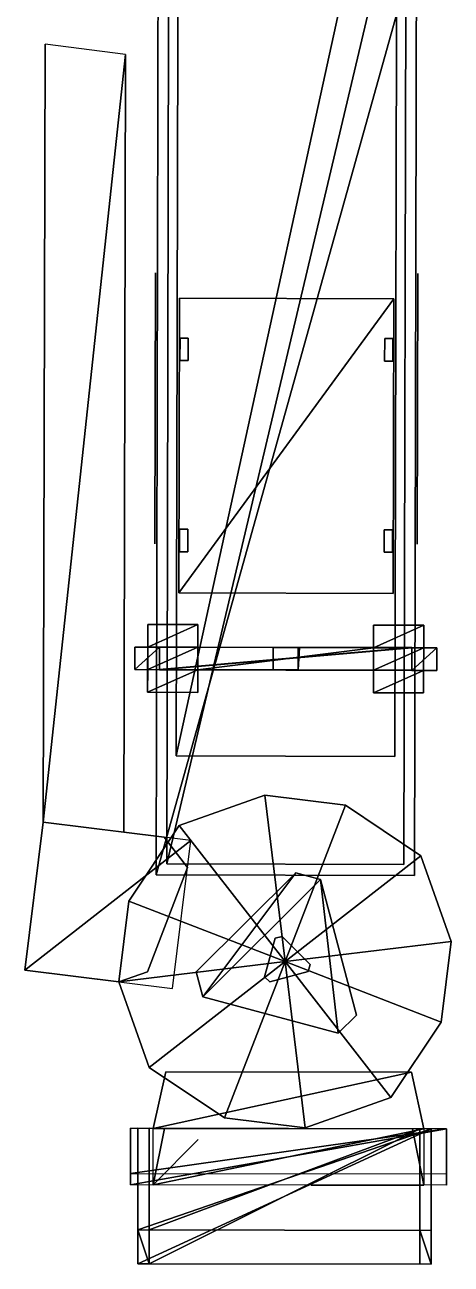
# Model space of a CAD drawing. Header units: millimetres. Extents: x -39 to 131, y -304 to 0.
# Drawn here: x -29.82 to -26.04, y -182.29 to -171.31 of the extents above; entities that cross this region are included whole.
import ezdxf

# ---------------------------------------------------------------- set-up
doc = ezdxf.new("R2010")
doc.units = ezdxf.units.MM
for name, color, linetype in [('MESH147', 7, 'Continuous'), ('MESH148', 7, 'Continuous'), ('MESH175', 7, 'Continuous'), ('MESH176', 7, 'Continuous'), ('MESH19', 7, 'Continuous'), ('MESH20', 7, 'Continuous'), ('MESH237', 7, 'Continuous'), ('MESH238', 7, 'Continuous'), ('MESH239', 7, 'Continuous'), ('MESH240', 7, 'Continuous'), ('MESH241', 7, 'Continuous'), ('MESH242', 7, 'Continuous'), ('MESH379', 7, 'Continuous'), ('MESH380', 7, 'Continuous'), ('MESH381', 7, 'Continuous'), ('MESH382', 7, 'Continuous'), ('MESH383', 7, 'Continuous'), ('MESH384', 7, 'Continuous'), ('MESH385', 7, 'Continuous'), ('MESH386', 7, 'Continuous'), ('MESH387', 7, 'Continuous'), ('MESH445', 7, 'Continuous'), ('MESH446', 7, 'Continuous'), ('MESH509', 7, 'Continuous'), ('MESH510', 7, 'Continuous'), ('MESH511', 7, 'Continuous'), ('MESH512', 7, 'Continuous'), ('MESH513', 7, 'Continuous'), ('MESH514', 7, 'Continuous'), ('MESH91', 7, 'Continuous'), ('MESH92', 7, 'Continuous'), ('MESH93', 7, 'Continuous'), ('MESH94', 7, 'Continuous'), ('MESH95', 7, 'Continuous'), ('MESH96', 7, 'Continuous'), ('TUNNEL2118', 7, 'Continuous'), ('TUNNEL3130', 7, 'Continuous')]:
    doc.layers.add(name, color=color, linetype=linetype)

msp = doc.modelspace()

# ---------------------------------------------------------------- meshes
at = {"layer": 'MESH147'}
mesh = msp.add_polyface(dxfattribs=at)
corners = [(-27.295, -179.635, 5.945), (-27.312, -179.697, 5.945), (-27.295, -179.635, 5.703), (-27.312, -179.697, 5.703), (-27.312, -179.697, 5.945), (-27.652, -179.788, 5.945), (-27.312, -179.697, 5.703), (-27.652, -179.788, 5.703), (-27.698, -179.742, 5.703), (-27.652, -179.788, 5.703), (-27.652, -179.788, 5.945), (-27.698, -179.742, 5.945), (-27.606, -179.402, 5.703), (-27.698, -179.742, 5.703), (-27.698, -179.742, 5.945), (-27.606, -179.402, 5.945), (-27.543, -179.385, 5.945), (-27.606, -179.402, 5.703), (-27.606, -179.402, 5.945), (-27.543, -179.385, 5.703), (-27.543, -179.385, 5.945), (-27.295, -179.635, 5.703), (-27.543, -179.385, 5.703), (-27.295, -179.635, 5.945)]
mesh.append_faces([[corners[k] for k in face] for face in [(0, 1, 2), (2, 1, 3), (4, 5, 6), (5, 7, 6), (8, 9, 10), (8, 10, 11), (12, 13, 14), (12, 14, 15), (16, 17, 18), (16, 19, 17), (20, 21, 22), (20, 23, 21)]])
at = {"layer": 'MESH148'}
mesh = msp.add_polyface(dxfattribs=at)
corners = [(-26.883, -180.084, 5.933), (-27.203, -178.881, 5.933), (-27.045, -180.244, 5.933), (-27.203, -178.881, 6.683), (-26.883, -180.084, 5.933), (-27.203, -178.881, 5.933), (-26.883, -180.084, 6.683), (-26.883, -180.084, 6.683), (-27.203, -178.881, 6.683), (-27.045, -180.244, 6.683), (-27.045, -180.244, 6.683), (-27.203, -178.881, 6.683), (-28.246, -179.92, 6.683), (-27.203, -178.881, 6.683), (-27.423, -178.822, 6.683), (-28.246, -179.92, 6.683), (-27.203, -178.881, 6.683), (-27.423, -178.822, 5.933), (-27.423, -178.822, 6.683), (-27.203, -178.881, 5.933), (-27.203, -178.881, 5.933), (-27.423, -178.822, 5.933), (-28.246, -179.92, 5.933), (-27.423, -178.822, 5.933), (-28.305, -179.7, 5.933), (-28.246, -179.92, 5.933), (-27.423, -178.822, 6.683), (-27.423, -178.822, 5.933), (-28.305, -179.7, 5.933), (-28.305, -179.7, 6.683), (-28.305, -179.7, 5.933), (-28.246, -179.92, 6.683), (-28.305, -179.7, 6.683), (-28.246, -179.92, 5.933), (-28.246, -179.92, 6.683), (-28.246, -179.92, 5.933), (-27.045, -180.244, 5.933), (-27.045, -180.244, 5.933), (-27.203, -178.881, 5.933), (-28.246, -179.92, 5.933), (-27.045, -180.244, 6.683), (-27.045, -180.244, 6.683), (-27.045, -180.244, 5.933), (-26.883, -180.084, 5.933), (-26.883, -180.084, 6.683), (-27.423, -178.822, 6.683), (-28.305, -179.7, 6.683), (-28.246, -179.92, 6.683)]
mesh.append_faces([[corners[k] for k in face] for face in [(0, 1, 2), (3, 4, 5), (3, 6, 4), (7, 8, 9), (10, 11, 12), (13, 14, 15), (16, 17, 18), (16, 19, 17), (20, 21, 22), (23, 24, 25), (26, 27, 28), (26, 28, 29), (30, 31, 32), (30, 33, 31), (34, 35, 36), (37, 38, 39), (40, 34, 36), (41, 42, 43), (41, 43, 44), (45, 46, 47)]])
at = {"layer": 'MESH175'}
mesh = msp.add_polyface(dxfattribs=at)
corners = [(-26.223, -182.29, 5.432), (-26.323, -181.989, 3.232), (-26.223, -181.99, 3.232), (-26.323, -182.289, 5.432), (-26.321, -181.089, 3.332), (-26.323, -181.989, 3.232), (-26.323, -182.289, 5.432), (-26.321, -181.089, 3.332), (-28.723, -181.985, 3.232), (-26.323, -181.989, 3.232), (-26.321, -181.089, 3.332), (-28.721, -181.085, 3.332), (-28.723, -181.985, 3.232), (-28.721, -181.085, 3.332), (-28.723, -182.285, 5.432), (-28.723, -181.985, 3.232), (-28.721, -181.085, 5.532), (-28.723, -182.285, 5.432), (-28.721, -181.085, 3.332), (-26.321, -181.089, 5.532), (-28.723, -182.285, 5.432), (-28.721, -181.085, 5.532), (-26.321, -181.089, 5.532), (-26.323, -182.289, 5.432), (-28.723, -182.285, 5.432), (-26.321, -181.089, 3.332), (-26.323, -182.289, 5.432), (-26.321, -181.089, 5.532), (-28.723, -182.285, 5.432), (-28.823, -181.985, 3.232), (-28.723, -181.985, 3.232), (-28.823, -182.285, 5.432), (-28.723, -182.285, 5.432)]
mesh.append_faces([[corners[k] for k in face] for face in [(0, 1, 2), (3, 1, 0), (4, 5, 6), (7, 8, 9), (10, 11, 12), (13, 14, 15), (16, 17, 18), (19, 20, 21), (22, 23, 24), (25, 26, 27), (28, 29, 30), (31, 29, 32)]])
at = {"layer": 'MESH176'}
mesh = msp.add_polyface(dxfattribs=at)
corners = [(-28.823, -182.285, 5.532), (-26.223, -182.29, 5.432), (-26.223, -182.29, 5.532), (-28.823, -182.285, 5.432), (-26.221, -181.09, 5.632), (-28.823, -182.285, 5.532), (-26.223, -182.29, 5.532), (-26.221, -181.09, 5.632), (-28.821, -181.085, 5.632), (-28.823, -182.285, 5.532), (-28.821, -181.085, 5.632), (-28.821, -181.085, 3.232), (-28.823, -182.285, 5.532), (-28.821, -181.085, 3.232), (-28.823, -181.985, 3.132), (-28.823, -182.285, 5.532), (-26.221, -181.09, 3.232), (-28.823, -181.985, 3.132), (-28.821, -181.085, 3.232), (-26.221, -181.09, 3.232), (-26.223, -181.99, 3.132), (-28.823, -181.985, 3.132), (-26.221, -181.09, 3.232), (-26.223, -182.29, 5.532), (-26.223, -181.99, 3.132), (-26.221, -181.09, 5.632), (-26.223, -182.29, 5.532), (-26.221, -181.09, 3.232), (-28.823, -181.985, 3.232), (-28.823, -181.985, 3.132), (-26.223, -181.99, 3.132), (-26.223, -181.99, 3.232)]
mesh.append_faces([[corners[k] for k in face] for face in [(0, 1, 2), (0, 3, 1), (4, 5, 6), (7, 8, 9), (10, 11, 12), (13, 14, 15), (16, 17, 18), (19, 20, 21), (22, 23, 24), (25, 26, 27), (28, 29, 30), (28, 30, 31)]])
at = {"layer": 'MESH19'}
mesh = msp.add_polyface(dxfattribs=at)
corners = [(-26.34, -173.511, 5.149), (-26.345, -175.911, 5.149), (-26.345, -175.911, 3.666), (-26.34, -173.511, 3.666)]
mesh.append_faces([[corners[k] for k in face] for face in [(0, 1, 2), (0, 2, 3)]])
at = {"layer": 'MESH20'}
mesh = msp.add_polyface(dxfattribs=at)
corners = [(-28.667, -173.506, 3.666), (-28.673, -175.906, 5.149), (-28.667, -173.506, 5.149), (-28.673, -175.906, 3.666)]
mesh.append_faces([[corners[k] for k in face] for face in [(0, 1, 2), (0, 3, 1)]])
at = {"layer": 'MESH237'}
mesh = msp.add_polyface(dxfattribs=at)
corners = [(-26.044, -179.43, 3.132), (-27.517, -179.608, 3.132), (-26.312, -178.671, 3.132), (-26.133, -180.144, 3.132), (-26.044, -179.43, 5.7), (-26.133, -180.144, 3.132), (-26.044, -179.43, 3.132), (-26.133, -180.144, 5.7), (-26.044, -179.43, 5.7), (-27.517, -179.608, 5.7), (-26.133, -180.144, 5.7), (-26.312, -178.671, 5.7), (-26.312, -178.671, 5.7), (-26.044, -179.43, 5.7), (-26.044, -179.43, 3.132), (-26.312, -178.671, 3.132), (-26.312, -178.671, 5.7), (-26.312, -178.671, 3.132), (-26.982, -178.224, 3.132), (-26.982, -178.224, 3.132), (-27.696, -178.135, 3.132), (-28.455, -178.403, 3.132), (-28.902, -179.072, 3.132), (-28.991, -179.787, 3.132), (-28.723, -180.546, 3.132), (-28.053, -180.992, 3.132), (-27.339, -181.082, 3.132), (-28.053, -180.992, 5.7), (-28.053, -180.992, 3.132), (-27.339, -181.082, 3.132), (-28.723, -180.546, 5.7), (-28.053, -180.992, 3.132), (-28.053, -180.992, 5.7), (-28.723, -180.546, 3.132), (-28.991, -179.787, 3.132), (-28.723, -180.546, 3.132), (-28.723, -180.546, 5.7), (-28.991, -179.787, 3.132), (-28.723, -180.546, 5.7), (-28.991, -179.787, 5.7), (-28.991, -179.787, 5.7), (-28.723, -180.546, 5.7), (-28.902, -179.072, 5.7), (-28.455, -178.403, 5.7), (-27.696, -178.135, 5.7), (-26.982, -178.224, 5.7), (-26.982, -178.224, 5.7), (-27.696, -178.135, 3.132), (-27.696, -178.135, 5.7), (-26.982, -178.224, 3.132), (-26.982, -178.224, 5.7), (-27.696, -178.135, 5.7), (-27.696, -178.135, 3.132), (-28.455, -178.403, 3.132), (-28.455, -178.403, 5.7), (-28.455, -178.403, 5.432), (-28.902, -179.072, 5.7), (-28.455, -178.403, 5.7), (-28.902, -179.072, 5.432), (-27.517, -179.608, 5.432), (-28.902, -179.072, 5.432), (-28.455, -178.403, 5.432), (-28.991, -179.787, 5.432), (-28.902, -179.072, 5.432), (-28.991, -179.787, 5.432), (-28.991, -179.787, 5.7), (-28.902, -179.072, 5.7), (-28.053, -180.992, 5.7), (-27.339, -181.082, 5.7), (-26.58, -180.814, 5.7), (-26.133, -180.144, 5.7), (-26.58, -180.814, 5.7), (-26.58, -180.814, 3.132), (-27.339, -181.082, 5.7), (-26.58, -180.814, 3.132), (-26.58, -180.814, 5.7), (-27.339, -181.082, 3.132), (-27.339, -181.082, 5.7), (-26.58, -180.814, 3.132), (-26.133, -180.144, 3.132)]
mesh.append_faces([[corners[k] for k in face] for face in [(0, 1, 2), (0, 3, 1), (4, 5, 6), (4, 7, 5), (8, 9, 10), (8, 11, 9), (12, 13, 14), (12, 14, 15), (16, 17, 18), (2, 1, 19), (19, 1, 20), (1, 21, 20), (1, 22, 21), (1, 23, 22), (1, 24, 23), (1, 25, 24), (26, 25, 1), (27, 28, 29), (30, 31, 32), (30, 33, 31), (34, 35, 36), (37, 38, 39), (9, 40, 41), (9, 42, 40), (9, 43, 42), (9, 44, 43), (45, 44, 9), (46, 47, 48), (46, 49, 47), (16, 18, 50), (11, 45, 9), (51, 52, 53), (51, 53, 54), (55, 56, 57), (55, 58, 56), (59, 60, 61), (59, 62, 60), (63, 64, 65), (63, 65, 66), (9, 41, 67), (68, 9, 67), (69, 9, 68), (10, 9, 69), (70, 71, 72), (73, 74, 75), (73, 76, 74), (27, 29, 77), (78, 26, 1), (3, 78, 1), (70, 72, 79)]])
at = {"layer": 'MESH238'}
mesh = msp.add_polyface(dxfattribs=at)
corners = [(-28.946, -178.462, 4.132), (-28.589, -178.507, 3.132), (-28.589, -178.507, 4.132), (-28.946, -178.462, 3.132), (-28.931, -171.571, 1.532), (-28.946, -178.462, 3.132), (-28.946, -178.462, 4.132), (-28.931, -171.571, 0.532), (-28.589, -178.507, 4.132), (-28.946, -178.462, 3.132), (-28.946, -178.462, 4.132), (-28.589, -178.507, 3.132)]
mesh.append_faces([[corners[k] for k in face] for face in [(0, 1, 2), (0, 3, 1), (4, 5, 6), (7, 5, 4), (8, 9, 10), (8, 11, 9)]])
at = {"layer": 'MESH239'}
mesh = msp.add_polyface(dxfattribs=at)
corners = [(-29.825, -179.683, 4.132), (-28.991, -179.787, 3.132), (-28.991, -179.787, 4.132), (-29.825, -179.683, 3.132), (-29.661, -178.373, 3.132), (-29.825, -179.683, 3.132), (-29.825, -179.683, 4.132), (-29.661, -178.373, 4.132), (-29.825, -179.683, 3.132), (-29.661, -178.373, 3.132), (-29.825, -179.683, 4.132), (-29.661, -178.373, 4.132), (-29.645, -171.481, 1.532), (-29.661, -178.373, 4.132), (-29.661, -178.373, 3.132), (-29.645, -171.481, 0.532), (-28.991, -179.787, 4.132), (-29.825, -179.683, 3.132), (-29.825, -179.683, 4.132), (-28.991, -179.787, 3.132)]
mesh.append_faces([[corners[k] for k in face] for face in [(0, 1, 2), (0, 3, 1), (4, 5, 6), (7, 8, 9), (7, 10, 8), (4, 6, 11), (12, 13, 14), (12, 14, 15), (16, 17, 18), (16, 19, 17)]])
at = {"layer": 'MESH240'}
mesh = msp.add_polyface(dxfattribs=at)
corners = [(-28.931, -171.571, 0.632), (-29.661, -178.373, 3.232), (-28.946, -178.462, 3.232), (-28.931, -171.571, 0.632), (-29.645, -171.481, 0.632), (-29.661, -178.373, 3.232)]
mesh.append_faces([[corners[k] for k in face] for face in [(0, 1, 2), (3, 4, 5)]])
at = {"layer": 'MESH241'}
mesh = msp.add_polyface(dxfattribs=at)
corners = [(-28.589, -178.507, 3.132), (-28.381, -178.775, 5.432), (-28.589, -178.507, 5.432), (-28.381, -178.775, 3.132), (-28.381, -178.775, 3.132), (-28.738, -179.698, 5.432), (-28.381, -178.775, 5.432), (-28.738, -179.698, 3.132), (-28.738, -179.698, 5.432), (-28.738, -179.698, 3.132), (-28.991, -179.787, 3.132), (-28.738, -179.698, 5.432), (-28.991, -179.787, 3.132), (-28.991, -179.787, 5.432)]
mesh.append_faces([[corners[k] for k in face] for face in [(0, 1, 2), (0, 3, 1), (4, 5, 6), (4, 7, 5), (8, 9, 10), (11, 12, 13)]])
at = {"layer": 'MESH242'}
mesh = msp.add_polyface(dxfattribs=at)
corners = [(-28.351, -178.537, 3.232), (-29.825, -179.683, 3.232), (-28.515, -179.846, 3.232), (-29.661, -178.373, 3.232)]
mesh.append_faces([[corners[k] for k in face] for face in [(0, 1, 2), (0, 3, 1)]])
at = {"layer": 'MESH379'}
mesh = msp.add_polyface(dxfattribs=at)
corners = [(-28.629, -176.823, 8.581), (-28.85, -177.022, 8.581), (-28.629, -177.023, 8.581), (-28.85, -176.823, 8.581), (-28.629, -176.823, 8.581), (-28.85, -176.823, 8.255), (-28.85, -176.823, 8.581), (-28.629, -176.823, 8.255), (-28.629, -176.823, 8.581), (-28.629, -177.023, 8.255), (-28.629, -176.823, 8.255), (-28.629, -177.023, 8.581), (-28.85, -177.022, 8.581), (-28.629, -177.023, 8.255), (-28.629, -177.023, 8.581), (-28.85, -177.022, 8.255), (-28.85, -176.823, 8.255), (-28.85, -177.022, 8.255), (-28.85, -177.022, 8.581), (-28.85, -176.823, 0.182), (-28.85, -177.022, 0.182), (-28.629, -176.823, 0.182), (-28.85, -177.022, 0.182), (-28.85, -176.823, 0.182), (-28.629, -177.023, 0.182), (-26.393, -176.829, 0.182), (-26.394, -177.028, 0.182), (-26.172, -176.829, 0.182), (-26.173, -177.028, 0.182), (-26.172, -176.829, 8.255), (-26.173, -177.028, 0.182), (-26.172, -176.829, 0.182), (-26.173, -177.028, 8.255), (-26.172, -176.829, 8.581), (-26.173, -177.028, 8.581), (-26.172, -176.829, 8.581), (-26.394, -177.028, 8.581), (-26.173, -177.028, 8.581), (-26.393, -176.829, 8.581), (-26.172, -176.829, 8.581), (-26.393, -176.829, 8.255), (-26.393, -176.829, 8.581), (-26.172, -176.829, 8.255), (-26.393, -176.829, 0.182), (-26.172, -176.829, 0.182), (-26.393, -176.829, 8.255), (-26.394, -177.028, 8.581), (-26.393, -176.829, 8.581), (-26.394, -177.028, 8.255), (-26.393, -176.829, 0.582), (-26.394, -177.028, 0.582), (-26.393, -176.829, 0.582), (-28.629, -177.023, 0.582), (-26.394, -177.028, 0.582), (-28.629, -176.823, 0.582), (-26.393, -176.829, 0.582), (-28.629, -176.823, 0.182), (-28.629, -176.823, 0.582), (-26.393, -176.829, 0.182), (-28.629, -177.023, 0.582), (-28.629, -176.823, 0.582), (-28.629, -177.023, 0.582), (-26.394, -177.028, 0.182), (-26.394, -177.028, 0.582), (-28.629, -177.023, 0.182), (-26.394, -177.028, 8.581), (-26.394, -177.028, 8.255), (-26.173, -177.028, 8.255), (-26.173, -177.028, 0.182), (-26.394, -177.028, 0.182), (-26.173, -177.028, 8.581), (-28.85, -177.022, 0.182), (-28.629, -177.023, 0.182), (-28.629, -176.823, 0.182), (-28.85, -176.823, 0.182), (-28.85, -176.823, 8.581)]
mesh.append_faces([[corners[k] for k in face] for face in [(0, 1, 2), (0, 3, 1), (4, 5, 6), (4, 7, 5), (8, 9, 10), (8, 11, 9), (12, 13, 14), (12, 15, 13), (16, 17, 18), (19, 17, 16), (19, 20, 17), (21, 22, 23), (21, 24, 22), (25, 24, 21), (25, 26, 24), (27, 26, 25), (27, 28, 26), (29, 30, 31), (29, 32, 30), (33, 32, 29), (33, 34, 32), (35, 36, 37), (35, 38, 36), (39, 40, 41), (39, 42, 40), (42, 43, 40), (42, 44, 43), (45, 46, 47), (45, 48, 46), (49, 48, 45), (49, 50, 48), (51, 52, 53), (51, 54, 52), (55, 56, 57), (55, 58, 56), (10, 59, 60), (10, 9, 59), (61, 62, 63), (61, 64, 62), (65, 66, 67), (66, 68, 67), (66, 69, 68), (65, 67, 70), (15, 71, 72), (15, 72, 13), (7, 73, 74), (7, 74, 5), (16, 18, 75)]])
at = {"layer": 'MESH380'}
mesh = msp.add_polyface(dxfattribs=at)
corners = [(-28.289, -176.623, -0.418), (-28.29, -176.824, -0.618), (-28.735, -176.823, -0.618), (-28.289, -176.623, -0.418), (-28.735, -176.823, -0.618), (-28.734, -176.622, -0.418), (-28.289, -176.623, -0.218), (-28.289, -176.623, -0.418), (-28.734, -176.622, -0.418), (-28.734, -176.622, -0.218), (-28.289, -176.623, -0.218), (-28.734, -176.622, -0.218), (-28.735, -176.823, -0.018), (-28.289, -176.623, -0.218), (-28.735, -176.823, -0.018), (-28.29, -176.824, -0.018), (-28.29, -176.824, -0.018), (-28.735, -176.823, -0.018), (-28.735, -177.022, -0.018), (-28.29, -177.023, -0.018), (-28.29, -177.023, -0.018), (-28.735, -177.022, -0.018), (-28.736, -177.222, -0.218), (-28.29, -177.023, -0.018), (-28.736, -177.222, -0.218), (-28.291, -177.223, -0.218), (-28.736, -177.222, -0.218), (-28.291, -177.223, -0.418), (-28.291, -177.223, -0.218), (-28.736, -177.222, -0.418), (-28.29, -177.023, -0.618), (-28.291, -177.223, -0.418), (-28.736, -177.222, -0.418), (-28.29, -177.023, -0.618), (-28.736, -177.222, -0.418), (-28.735, -177.022, -0.618)]
mesh.append_faces([[corners[k] for k in face] for face in [(0, 1, 2), (3, 4, 5), (6, 7, 8), (6, 8, 9), (10, 11, 12), (13, 14, 15), (16, 17, 18), (16, 18, 19), (20, 21, 22), (23, 24, 25), (26, 27, 28), (26, 29, 27), (30, 31, 32), (33, 34, 35)]])
at = {"layer": 'MESH381'}
mesh = msp.add_polyface(dxfattribs=at)
corners = [(-26.288, -176.628, -0.418), (-26.288, -176.829, -0.618), (-26.733, -176.828, -0.618), (-26.288, -176.628, -0.418), (-26.733, -176.828, -0.618), (-26.732, -176.627, -0.418), (-26.288, -176.628, -0.218), (-26.288, -176.628, -0.418), (-26.732, -176.627, -0.418), (-26.732, -176.627, -0.218), (-26.288, -176.628, -0.218), (-26.732, -176.627, -0.218), (-26.733, -176.828, -0.018), (-26.288, -176.628, -0.218), (-26.733, -176.828, -0.018), (-26.288, -176.829, -0.018), (-26.288, -176.829, -0.018), (-26.733, -176.828, -0.018), (-26.733, -177.027, -0.018), (-26.289, -177.028, -0.018), (-26.289, -177.028, -0.018), (-26.733, -177.027, -0.018), (-26.734, -177.227, -0.218), (-26.289, -177.028, -0.018), (-26.734, -177.227, -0.218), (-26.289, -177.228, -0.218), (-26.734, -177.227, -0.218), (-26.289, -177.228, -0.418), (-26.289, -177.228, -0.218), (-26.734, -177.227, -0.418), (-26.289, -177.028, -0.618), (-26.289, -177.228, -0.418), (-26.734, -177.227, -0.418), (-26.289, -177.028, -0.618), (-26.734, -177.227, -0.418), (-26.733, -177.027, -0.618)]
mesh.append_faces([[corners[k] for k in face] for face in [(0, 1, 2), (3, 4, 5), (6, 7, 8), (6, 8, 9), (10, 11, 12), (13, 14, 15), (16, 17, 18), (16, 18, 19), (20, 21, 22), (23, 24, 25), (26, 27, 28), (26, 29, 27), (30, 31, 32), (33, 34, 35)]])
at = {"layer": 'MESH382'}
mesh = msp.add_polyface(dxfattribs=at)
corners = [(-27.389, -176.826, 0.182), (-27.401, -177.025, 0.182), (-27.401, -177.025, -0.218), (-27.623, -177.025, 0.182), (-27.401, -177.025, -0.218), (-27.401, -177.025, 0.182), (-27.623, -177.025, -0.218), (-27.622, -176.826, -0.218), (-27.623, -177.025, -0.218), (-27.623, -177.025, 0.182), (-27.622, -176.826, 0.182), (-27.389, -176.826, 0.182), (-27.622, -176.826, -0.218), (-27.622, -176.826, 0.182), (-27.389, -176.826, 0.182), (-27.4, -176.826, -0.218), (-27.622, -176.826, -0.218), (-27.4, -176.826, -0.218), (-27.389, -176.826, 0.182), (-27.401, -177.025, -0.218)]
mesh.append_faces([[corners[k] for k in face] for face in [(0, 1, 2), (3, 4, 5), (3, 6, 4), (7, 8, 9), (7, 9, 10), (11, 12, 13), (14, 15, 16), (17, 18, 19)]])
at = {"layer": 'MESH383'}
mesh = msp.add_polyface(dxfattribs=at)
corners = [(-26.733, -176.828, -0.418), (-26.733, -177.027, -0.418), (-28.29, -177.023, -0.418), (-28.29, -177.023, -0.218), (-28.29, -177.023, -0.418), (-26.733, -177.027, -0.418), (-26.733, -177.027, -0.218), (-26.733, -176.828, -0.218), (-28.29, -177.023, -0.218), (-26.733, -177.027, -0.218), (-28.29, -176.824, -0.218), (-26.733, -176.828, -0.218), (-28.29, -176.824, -0.418), (-28.29, -176.824, -0.218), (-26.733, -176.828, -0.418), (-28.29, -176.824, -0.418)]
mesh.append_faces([[corners[k] for k in face] for face in [(0, 1, 2), (3, 4, 5), (3, 5, 6), (7, 8, 9), (7, 10, 8), (11, 12, 13), (11, 14, 12), (0, 2, 15)]])
at = {"layer": 'MESH384'}
mesh = msp.add_polyface(dxfattribs=at)
corners = [(-28.734, -176.622, -0.618), (-28.736, -177.222, -0.018), (-28.734, -176.622, -0.018), (-28.736, -177.222, -0.618)]
mesh.append_faces([[corners[k] for k in face] for face in [(0, 1, 2), (0, 3, 1)]])
at = {"layer": 'MESH385'}
mesh = msp.add_polyface(dxfattribs=at)
corners = [(-26.732, -176.627, -0.618), (-26.734, -177.227, -0.018), (-26.732, -176.627, -0.018), (-26.734, -177.227, -0.618)]
mesh.append_faces([[corners[k] for k in face] for face in [(0, 1, 2), (0, 3, 1)]])
at = {"layer": 'MESH386'}
mesh = msp.add_polyface(dxfattribs=at)
corners = [(-28.289, -176.623, -0.018), (-28.291, -177.223, -0.018), (-28.291, -177.223, -0.618), (-28.289, -176.623, -0.618)]
mesh.append_faces([[corners[k] for k in face] for face in [(0, 1, 2), (0, 2, 3)]])
at = {"layer": 'MESH387'}
mesh = msp.add_polyface(dxfattribs=at)
corners = [(-26.288, -176.628, -0.018), (-26.289, -177.228, -0.018), (-26.289, -177.228, -0.618), (-26.288, -176.628, -0.618)]
mesh.append_faces([[corners[k] for k in face] for face in [(0, 1, 2), (0, 2, 3)]])
at = {"layer": 'MESH445'}
mesh = msp.add_polyface(dxfattribs=at)
corners = [(-26.392, -176.827, 5.653), (-26.393, -177.026, 5.653), (-28.631, -177.021, 5.653), (-28.631, -177.021, 6.053), (-28.631, -177.021, 5.653), (-26.393, -177.026, 5.653), (-26.393, -177.026, 6.053), (-26.392, -176.827, 6.053), (-28.631, -177.021, 6.053), (-26.393, -177.026, 6.053), (-28.63, -176.822, 6.053), (-26.392, -176.827, 6.053), (-28.63, -176.822, 5.653), (-28.63, -176.822, 6.053), (-26.392, -176.827, 5.653), (-28.63, -176.822, 5.653)]
mesh.append_faces([[corners[k] for k in face] for face in [(0, 1, 2), (3, 4, 5), (3, 5, 6), (7, 8, 9), (7, 10, 8), (11, 12, 13), (11, 14, 12), (0, 2, 15)]])
at = {"layer": 'MESH446'}
mesh = msp.add_polyface(dxfattribs=at)
corners = [(-26.392, -176.827, 3.202), (-28.631, -177.021, 3.202), (-26.393, -177.026, 3.202), (-28.63, -176.822, 3.202), (-26.392, -176.827, 3.202), (-28.63, -176.822, 2.802), (-28.63, -176.822, 3.202), (-26.392, -176.827, 2.802), (-26.392, -176.827, 2.802), (-28.631, -177.021, 2.802), (-28.63, -176.822, 2.802), (-26.393, -177.026, 2.802), (-28.631, -177.021, 3.202), (-28.631, -177.021, 2.802), (-26.393, -177.026, 2.802), (-26.393, -177.026, 3.202)]
mesh.append_faces([[corners[k] for k in face] for face in [(0, 1, 2), (0, 3, 1), (4, 5, 6), (4, 7, 5), (8, 9, 10), (8, 11, 9), (12, 13, 14), (12, 14, 15)]])
at = {"layer": 'MESH509'}
mesh = msp.add_polyface(dxfattribs=at)
corners = [(-26.352, -170.584, 3.196), (-26.37, -178.847, 3.196), (-28.661, -178.841, 3.196), (-26.352, -170.584, 5.653), (-26.37, -178.847, 3.196), (-26.352, -170.584, 3.196), (-26.37, -178.847, 5.653), (-26.352, -170.584, 5.653), (-28.661, -178.841, 5.653), (-26.37, -178.847, 5.653), (-28.642, -170.579, 5.653), (-26.352, -170.584, 5.653), (-28.642, -170.579, 3.196), (-28.642, -170.579, 5.653), (-26.352, -170.584, 3.196), (-28.642, -170.579, 3.196), (-28.642, -170.579, 3.196), (-28.661, -178.841, 3.196), (-28.661, -178.841, 5.653), (-28.642, -170.579, 5.653)]
mesh.append_faces([[corners[k] for k in face] for face in [(0, 1, 2), (3, 4, 5), (3, 6, 4), (7, 8, 9), (7, 10, 8), (11, 12, 13), (11, 14, 12), (0, 2, 15), (16, 17, 18), (16, 18, 19)]])
at = {"layer": 'MESH510'}
mesh = msp.add_polyface(dxfattribs=at)
corners = [(-26.562, -174.088, 3.213), (-26.563, -174.288, 3.213), (-26.563, -174.288, 3.019), (-26.635, -174.288, 3.213), (-26.563, -174.288, 3.019), (-26.563, -174.288, 3.213), (-26.635, -174.288, 3.019), (-26.634, -174.088, 3.019), (-26.635, -174.288, 3.019), (-26.635, -174.288, 3.213), (-26.634, -174.088, 3.213), (-26.562, -174.088, 3.213), (-26.634, -174.088, 3.019), (-26.634, -174.088, 3.213), (-26.562, -174.088, 3.019), (-26.562, -174.088, 3.019)]
mesh.append_faces([[corners[k] for k in face] for face in [(0, 1, 2), (3, 4, 5), (3, 6, 4), (7, 8, 9), (7, 9, 10), (11, 12, 13), (11, 14, 12), (0, 2, 15)]])
at = {"layer": 'MESH511'}
mesh = msp.add_polyface(dxfattribs=at)
corners = [(-26.566, -175.782, 3.213), (-26.566, -175.782, 3.019), (-26.638, -175.782, 3.019), (-26.566, -175.782, 3.213), (-26.566, -175.982, 3.019), (-26.566, -175.782, 3.019), (-26.566, -175.982, 3.213), (-26.639, -175.982, 3.213), (-26.566, -175.982, 3.019), (-26.566, -175.982, 3.213), (-26.639, -175.982, 3.019), (-26.638, -175.782, 3.019), (-26.639, -175.982, 3.019), (-26.639, -175.982, 3.213), (-26.638, -175.782, 3.213), (-26.638, -175.782, 3.213)]
mesh.append_faces([[corners[k] for k in face] for face in [(0, 1, 2), (3, 4, 5), (3, 6, 4), (7, 8, 9), (7, 10, 8), (11, 12, 13), (11, 13, 14), (0, 2, 15)]])
at = {"layer": 'MESH512'}
mesh = msp.add_polyface(dxfattribs=at)
corners = [(-28.38, -175.778, 3.213), (-28.38, -175.978, 3.213), (-28.38, -175.978, 3.019), (-28.452, -175.978, 3.213), (-28.38, -175.978, 3.019), (-28.38, -175.978, 3.213), (-28.452, -175.978, 3.019), (-28.452, -175.778, 3.019), (-28.452, -175.978, 3.019), (-28.452, -175.978, 3.213), (-28.452, -175.778, 3.213), (-28.38, -175.778, 3.213), (-28.452, -175.778, 3.019), (-28.452, -175.778, 3.213), (-28.38, -175.778, 3.019), (-28.38, -175.778, 3.019)]
mesh.append_faces([[corners[k] for k in face] for face in [(0, 1, 2), (3, 4, 5), (3, 6, 4), (7, 8, 9), (7, 9, 10), (11, 12, 13), (11, 14, 12), (0, 2, 15)]])
at = {"layer": 'MESH513'}
mesh = msp.add_polyface(dxfattribs=at)
corners = [(-28.376, -174.084, 3.213), (-28.376, -174.084, 3.019), (-28.448, -174.084, 3.019), (-28.376, -174.084, 3.213), (-28.376, -174.284, 3.019), (-28.376, -174.084, 3.019), (-28.376, -174.284, 3.213), (-28.449, -174.284, 3.213), (-28.376, -174.284, 3.019), (-28.376, -174.284, 3.213), (-28.449, -174.284, 3.019), (-28.448, -174.084, 3.019), (-28.449, -174.284, 3.019), (-28.449, -174.284, 3.213), (-28.448, -174.084, 3.213), (-28.448, -174.084, 3.213)]
mesh.append_faces([[corners[k] for k in face] for face in [(0, 1, 2), (3, 4, 5), (3, 6, 4), (7, 8, 9), (7, 10, 8), (11, 12, 13), (11, 13, 14), (0, 2, 15)]])
at = {"layer": 'MESH514'}
mesh = msp.add_polyface(dxfattribs=at)
corners = [(-26.554, -173.736, 3.022), (-28.458, -176.342, 3.022), (-26.56, -176.346, 3.022), (-26.554, -173.736, 3.022), (-28.452, -173.732, 3.022), (-28.458, -176.342, 3.022), (-26.554, -173.736, 3.022), (-28.452, -173.732, 2.003), (-28.452, -173.732, 3.022), (-26.554, -173.736, 2.003), (-26.554, -173.736, 3.022), (-26.56, -176.346, 2.003), (-26.554, -173.736, 2.003), (-26.56, -176.346, 3.022), (-28.458, -176.342, 3.022), (-26.56, -176.346, 2.003), (-26.56, -176.346, 3.022), (-28.458, -176.342, 3.022), (-28.458, -176.342, 2.003), (-26.56, -176.346, 2.003), (-28.452, -173.732, 2.003), (-28.458, -176.342, 2.003), (-28.458, -176.342, 3.022), (-26.554, -173.736, 2.003), (-28.458, -176.342, 2.003), (-28.452, -173.732, 2.003), (-26.56, -176.346, 2.003), (-28.452, -173.732, 3.022)]
mesh.append_faces([[corners[k] for k in face] for face in [(0, 1, 2), (3, 4, 5), (6, 7, 8), (6, 9, 7), (10, 11, 12), (10, 13, 11), (14, 15, 16), (17, 18, 19), (20, 21, 22), (23, 24, 25), (23, 26, 24), (20, 22, 27)]])
at = {"layer": 'MESH91'}
mesh = msp.add_polyface(dxfattribs=at)
corners = [(-28.586, -181.086, 5.432), (-26.386, -181.089, 3.232), (-26.386, -181.089, 5.432), (-28.586, -181.086, 5.432), (-28.586, -181.086, 3.232), (-26.386, -181.089, 3.232), (-28.586, -181.086, 5.432), (-28.686, -181.586, 3.232), (-28.586, -181.086, 3.232), (-28.686, -181.586, 5.432), (-26.386, -181.089, 5.432), (-26.386, -181.089, 3.232), (-26.286, -181.589, 5.432), (-26.386, -181.089, 3.232), (-26.286, -181.589, 3.232), (-26.286, -181.589, 5.432)]
mesh.append_faces([[corners[k] for k in face] for face in [(0, 1, 2), (3, 4, 5), (6, 7, 8), (6, 9, 7), (10, 11, 12), (13, 14, 15)]])
at = {"layer": 'MESH92'}
mesh = msp.add_polyface(dxfattribs=at)
corners = [(-28.686, -181.586, 4.132), (-28.286, -181.186, 3.232), (-28.286, -181.186, 4.132), (-28.686, -181.586, 3.232)]
mesh.append_faces([[corners[k] for k in face] for face in [(0, 1, 2), (0, 3, 1)]])
at = {"layer": 'MESH93'}
mesh = msp.add_polyface(dxfattribs=at)
corners = [(-27.286, -181.588, 4.132), (-26.286, -181.589, 3.232), (-26.286, -181.589, 4.132), (-27.286, -181.588, 3.232)]
mesh.append_faces([[corners[k] for k in face] for face in [(0, 1, 2), (0, 3, 1)]])
at = {"layer": 'MESH94'}
mesh = msp.add_polyface(dxfattribs=at)
corners = [(-26.286, -181.089, 5.432), (-26.286, -181.589, 5.432), (-28.686, -181.586, 5.432), (-28.686, -181.086, 5.432)]
mesh.append_faces([[corners[k] for k in face] for face in [(0, 1, 2), (0, 2, 3)]])
at = {"layer": 'MESH95'}
mesh = msp.add_polyface(dxfattribs=at)
corners = [(-26.086, -181.089, 5.632), (-26.086, -181.089, 3.132), (-28.886, -181.085, 3.132), (-26.086, -181.089, 5.632), (-26.086, -181.589, 3.132), (-26.086, -181.089, 3.132), (-26.086, -181.589, 5.632), (-26.086, -181.089, 3.132), (-26.086, -181.589, 3.132), (-28.886, -181.585, 3.132), (-28.886, -181.085, 3.132), (-28.886, -181.085, 3.132), (-28.886, -181.585, 3.132), (-28.886, -181.585, 5.632), (-28.886, -181.085, 5.632), (-28.886, -181.085, 5.632), (-26.086, -181.089, 5.632), (-28.886, -181.085, 5.632), (-28.886, -181.485, 5.632), (-26.086, -181.489, 5.632)]
mesh.append_faces([[corners[k] for k in face] for face in [(0, 1, 2), (3, 4, 5), (3, 6, 4), (7, 8, 9), (7, 9, 10), (11, 12, 13), (14, 11, 13), (0, 2, 15), (16, 17, 18), (16, 18, 19)]])
at = {"layer": 'MESH96'}
mesh = msp.add_polyface(dxfattribs=at)
corners = [(-26.286, -181.089, 5.532), (-26.395, -180.589, 5.532), (-28.686, -181.086, 5.532), (-26.395, -180.589, 5.532), (-26.286, -181.089, 5.532), (-26.286, -181.089, 3.232), (-26.395, -180.589, 3.232), (-26.286, -181.089, 3.232), (-28.686, -181.086, 3.232), (-26.395, -180.589, 3.232), (-28.575, -180.586, 3.232), (-28.575, -180.586, 3.232), (-28.686, -181.086, 3.232), (-28.686, -181.086, 5.532), (-28.575, -180.586, 5.532), (-28.575, -180.586, 5.532)]
mesh.append_faces([[corners[k] for k in face] for face in [(0, 1, 2), (3, 4, 5), (3, 5, 6), (7, 8, 9), (9, 8, 10), (11, 12, 13), (11, 13, 14), (1, 15, 2)]])
at = {"layer": 'TUNNEL2118'}
mesh = msp.add_polyface(dxfattribs=at)
corners = [(-26.523, -168.823, 5.522), (-28.483, -177.786, 5.522), (-26.543, -177.791, 5.522), (-28.463, -168.819, 5.522), (-28.463, -168.819, 3.335), (-28.483, -177.786, 5.522), (-28.463, -168.819, 5.522), (-28.483, -177.786, 3.335), (-26.523, -168.823, 3.335), (-28.483, -177.786, 3.335), (-28.463, -168.819, 3.335), (-26.543, -177.791, 3.335), (-26.523, -168.823, 5.522), (-26.543, -177.791, 3.335), (-26.523, -168.823, 3.335), (-26.543, -177.791, 5.522)]
mesh.append_faces([[corners[k] for k in face] for face in [(0, 1, 2), (0, 3, 1), (4, 5, 6), (4, 7, 5), (8, 9, 10), (8, 11, 9), (12, 13, 14), (12, 15, 13)]])
at = {"layer": 'TUNNEL3130'}
mesh = msp.add_polyface(dxfattribs=at)
corners = [(-26.444, -169.78, 5.579), (-28.566, -178.743, 5.579), (-26.465, -178.748, 5.579), (-28.546, -169.775, 5.579), (-26.444, -169.78, 5.579), (-28.546, -169.775, 3.26), (-28.546, -169.775, 5.579), (-26.444, -169.78, 3.26), (-26.444, -169.78, 5.579), (-26.465, -178.748, 3.26), (-26.444, -169.78, 3.26), (-26.465, -178.748, 5.579), (-26.444, -169.78, 3.26), (-26.465, -178.748, 3.26), (-28.566, -178.743, 3.26), (-28.546, -169.775, 3.26), (-28.546, -169.775, 3.26), (-28.566, -178.743, 3.26), (-28.566, -178.743, 5.579), (-28.546, -169.775, 5.579)]
mesh.append_faces([[corners[k] for k in face] for face in [(0, 1, 2), (0, 3, 1), (4, 5, 6), (4, 7, 5), (8, 9, 10), (8, 11, 9), (12, 13, 14), (12, 14, 15), (16, 17, 18), (16, 18, 19)]])

doc.saveas('drawing.dxf')
